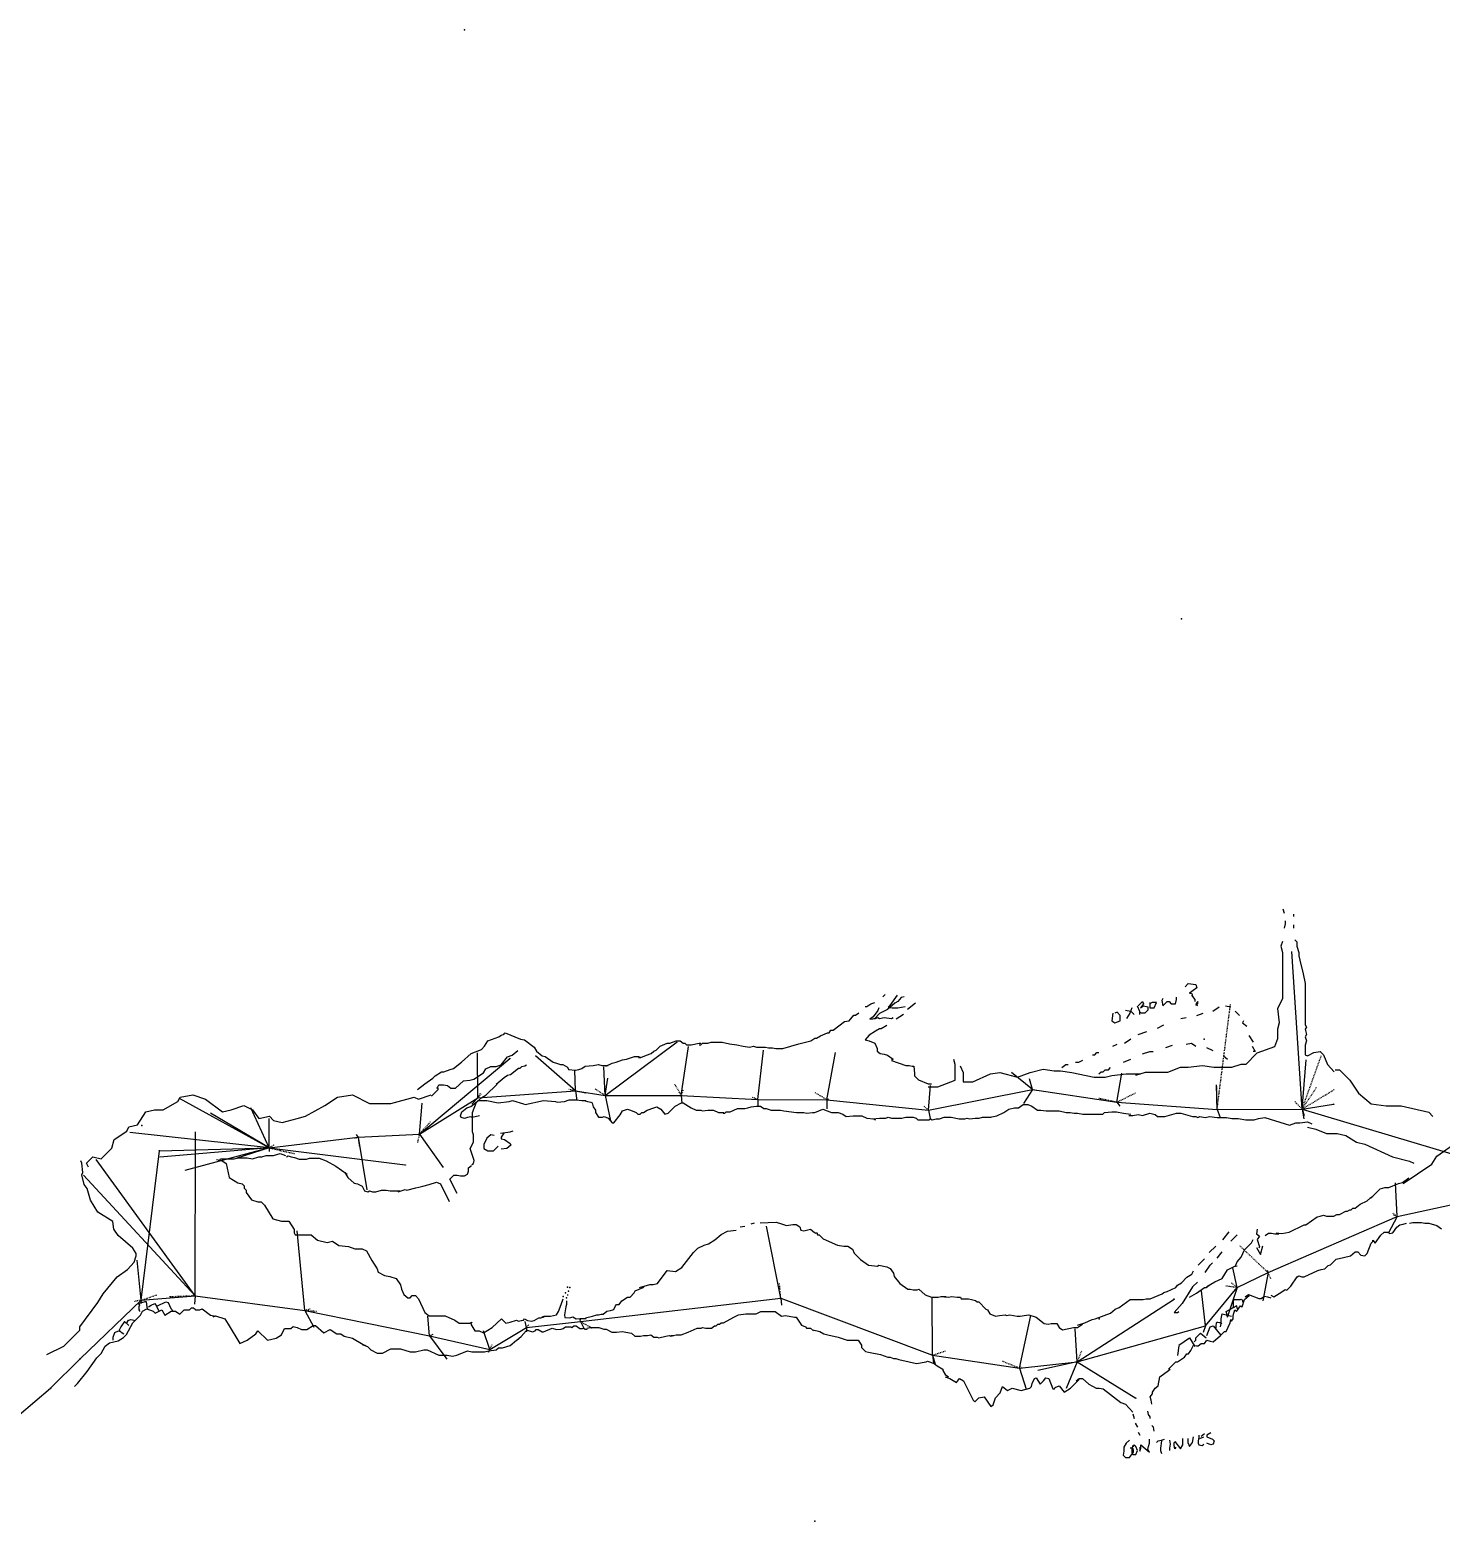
# Model space of a CAD drawing. Header units: millimetres. Extents: x 0 to 2223, y -25 to 663.
# Drawn here: x 747 to 1278, y 102 to 663 of the extents above; entities that cross this region are included whole.
import ezdxf

# ---------------------------------------------------------------- set-up
doc = ezdxf.new("R2010")
doc.units = ezdxf.units.MM
doc.linetypes.add('DASH', pattern=[0.6, 0.3, -0.3])

msp = doc.modelspace()

# ---------------------------------------------------------------- linework, layer by layer
at = {"layer": 'Shots', "color": 1}
for p, q in [((893.886, 247.928), (927.888, 276.288)), ((915.872, 261.484), (952.598, 264.212)), ((952.598, 264.212), (963.726, 262.398)), ((1085.256, 256.878), (1124.374, 264.706)), ((1124.374, 264.706), (1156.076, 259.842)), ((893.886, 247.928), (915.872, 261.484)), ((963.726, 262.398), (992.36, 262.43)), ((992.36, 262.43), (1021.112, 260.944)), ((1021.112, 260.944), (1047.15, 260.806)), ((1047.15, 260.806), (1085.256, 256.878)), ((1156.076, 259.842), (1193.82, 257.132)), ((1225.796, 257.304), (1237.612, 259.128)), ((1193.82, 257.132), (1225.796, 257.304)), ((1225.796, 257.304), (1283.332, 240.086)), ((837.356, 242.71), (870.888, 246.74)), ((870.888, 246.74), (893.886, 247.928)), ((789.274, 185.454), (796.17, 241.632)), ((796.17, 241.632), (837.356, 242.71)), ((837.356, 242.71), (888.56, 236.3)), ((1261.53, 216.916), (1303.892, 226.06)), ((1212.974, 195.842), (1261.53, 216.916)), ((1201.354, 190.198), (1212.974, 195.842)), ((766.314, 163.396), (789.274, 185.454)), ((789.274, 185.454), (809.538, 187.092)), ((809.538, 187.092), (850.874, 181.652)), ((954.41, 177.426), (1029.752, 186.204)), ((1029.752, 186.204), (1086.864, 164.79)), ((1141.23, 162.32), (1177.63, 185.87)), ((1189.418, 175.77), (1201.354, 190.198)), ((850.874, 181.652), (897.64, 172.078)), ((920.33, 166.962), (934.18, 175.18)), ((934.18, 175.18), (954.41, 177.426)), ((1141.23, 162.32), (1189.418, 175.77)), ((897.64, 172.078), (920.33, 166.962)), ((755.22, 152.386), (766.314, 163.396)), ((1086.864, 164.79), (1119.518, 159.904)), ((1119.518, 159.904), (1141.23, 162.32)), ((1141.23, 162.32), (1163.222, 148.652)), ((737.498, 137.302), (755.22, 152.386))]:
    msp.add_line(p, q, dxfattribs=at)
for centre in [(927.888, 276.288), (952.598, 264.212), (1124.374, 264.706), (915.872, 261.484), (963.726, 262.398), (992.36, 262.43), (1021.112, 260.944), (1047.15, 260.806), (1156.076, 259.842), (1237.612, 259.128), (1085.256, 256.878), (1193.82, 257.132), (1225.796, 257.304), (870.888, 246.74), (893.886, 247.928), (796.17, 241.632), (837.356, 242.71), (888.56, 236.3), (1261.53, 216.916), (1212.974, 195.842), (789.274, 185.454), (809.538, 187.092), (1029.752, 186.204), (1177.63, 185.87), (1201.354, 190.198), (850.874, 181.652), (934.18, 175.18), (954.41, 177.426), (1189.418, 175.77), (897.64, 172.078), (766.314, 163.396), (920.33, 166.962), (1086.864, 164.79), (1119.518, 159.904), (1141.23, 162.32), (755.22, 152.386), (1163.222, 148.652)]:
    msp.add_circle(centre, 0.1, dxfattribs=at)
at = {"layer": 'Sketch', "color": 0}
for points in [[(1218.6, 332.51), (1219, 330.91)], [(1219.4, 328.11), (1219.4, 326.91), (1219, 325.31)], [(1222.6, 330.51), (1222.6, 329.71)], [(1222.6, 326.51), (1222.6, 325.31)], [(1218.4, 320.31), (1217.8, 318.51), (1218.4, 316.11), (1218.4, 298.71), (1216.6, 295.11), (1217.2, 289.71), (1216.6, 287.31), (1216.6, 283.71), (1215.4, 280.71), (1208.8, 278.31), (1204.6, 274.11), (1202.8, 274.11), (1199.2, 272.91), (1192.6, 272.91), (1188.4, 273.51), (1183, 272.91), (1180, 272.91), (1175.2, 271.11), (1166.8, 271.11), (1163.2, 269.91)], [(1223, 320.91), (1223.8, 320.11), (1223.8, 318.51), (1224.6, 316.11), (1224.6, 314.91), (1225, 313.31), (1226.2, 308.11), (1227, 304.51), (1227, 288.91), (1227.4, 288.11), (1227, 287.31), (1227.4, 285.31), (1227, 284.51), (1227.4, 282.91), (1227, 281.31), (1227, 277.71), (1227.8, 277.31), (1230.2, 278.51), (1232.6, 278.91), (1233.8, 277.71), (1235.4, 274.11), (1237.8, 271.31)], [(1181.8, 303.31), (1183, 304.51), (1185.8, 304.11), (1186.2, 302.91), (1183.4, 300.91), (1184.2, 300.91), (1184.6, 300.11)], [(1061.5, 295.91), (1062.1, 295.91), (1063.6, 296.81), (1065.1, 297.41)], [(1076.2, 299.51), (1075, 299.21), (1073.8, 297.71), (1072.6, 297.11), (1069.9, 294.71), (1066.9, 293.21), (1065.1, 291.41), (1064.2, 291.11)], [(1068.1, 299.51), (1069, 300.41)], [(1073.5, 300.11), (1070.8, 296.21), (1070.2, 295.61), (1071.7, 295.31), (1073.8, 295.31), (1076.5, 295.91)], [(1080.4, 297.11), (1077.4, 294.71)], [(1164.2, 296.11), (1165.8, 297.71), (1166.2, 296.91), (1165, 295.31), (1166.2, 296.11), (1167.8, 295.71), (1167.8, 294.51), (1166.6, 293.31), (1165.4, 293.31), (1164.6, 293.71)], [(1168.6, 297.31), (1168.6, 295.31), (1170.2, 295.31), (1171, 297.31), (1169.4, 297.31), (1168.6, 296.91)], [(1173.4, 298.91), (1173, 298.11), (1173.4, 296.11), (1175, 297.71), (1175.8, 297.71), (1176.6, 296.91), (1178.2, 296.91), (1178.6, 298.51), (1178.6, 299.31)], [(1184.2, 300.11), (1185.4, 298.51), (1185.4, 297.71)], [(1186.6, 296.11), (1185.8, 296.51), (1186.6, 296.91), (1186.6, 297.71), (1185.8, 296.91)], [(999.1, 281.51), (999.7, 281.51), (1000.3, 282.11), (1002.4, 282.11), (1003.6, 282.41), (1007.8, 282.41), (1010.5, 281.81), (1013.2, 281.51), (1015.6, 280.91), (1018, 280.61), (1019.5, 280.91), (1020.7, 280.61), (1024, 280.61), (1025.2, 280.31), (1026.7, 280.31), (1027.9, 280.01), (1030.6, 280.01), (1036.6, 281.81), (1041.1, 283.01), (1042.6, 283.91), (1043.2, 283.91), (1044.7, 284.81), (1047.4, 286.01), (1048, 286.01), (1048.6, 286.91), (1049.5, 286.91), (1053.7, 290.21), (1055.5, 290.51), (1057.3, 292.61), (1057.9, 292.61), (1059.1, 293.51)], [(1066.6, 295.31), (1066.3, 294.41), (1064.5, 292.01), (1063.3, 291.11), (1065.4, 291.41), (1066.3, 291.71), (1066.9, 291.41), (1068.7, 291.71), (1071.4, 291.41), (1072, 291.71)], [(1075.9, 292.91), (1073.2, 291.11)], [(1154.6, 293.31), (1154.2, 290.51), (1155.4, 289.71), (1157.4, 290.51), (1157.4, 292.51), (1156.2, 293.71), (1155.4, 293.31)], [(1159.4, 294.51), (1161.4, 294.11), (1162.6, 292.91)], [(1161.8, 295.31), (1161, 293.31), (1159.8, 291.31)], [(1163.8, 296.11), (1164.6, 294.11), (1164.6, 292.91)], [(1180.2, 291.31), (1182.2, 291.71)], [(1186.2, 292.51), (1188.6, 293.31)], [(1192.2, 294.11), (1194.6, 295.71)], [(1197, 296.11), (1199, 295.71)], [(1200.6, 294.11), (1202.2, 292.51)], [(925.6, 285.71), (926.2, 286.01), (931.9, 283.61), (933.4, 283.31), (937, 280.61), (937.9, 279.11), (940, 277.31), (941.2, 277.01), (944.2, 274.91), (945.4, 274.61), (946.9, 274.01), (947.8, 274.01), (949.6, 273.11), (949.9, 272.21), (952.6, 271.91), (953.8, 272.21), (955, 272.51), (956.2, 273.41), (959.2, 273.71), (961.3, 274.01), (962.5, 273.71), (964.9, 273.71)], [(1069.6, 288.71), (1067.5, 287.51), (1066.9, 287.51), (1065.4, 286.61), (1063, 285.11), (1061.5, 283.31), (1063, 283.01), (1065.1, 282.11), (1066, 280.01), (1066, 279.11), (1067.2, 278.21), (1068.7, 277.91), (1069.9, 277.61), (1072, 276.11), (1071.4, 275.51), (1076.8, 273.71), (1078, 273.71), (1079.2, 273.41), (1079.8, 273.41), (1080.1, 270.71), (1080.1, 269.81), (1081.6, 268.31), (1085.2, 266.81), (1086.4, 266.81)], [(1164.2, 285.31), (1167.4, 286.51)], [(1171.4, 287.71), (1173.8, 288.91)], [(1203.8, 290.51), (1203.4, 289.71), (1205, 288.51)], [(893.2, 264.71), (895.9, 266.81), (898.9, 268.91), (899.8, 269.81), (902.2, 271.31), (903.1, 271.31), (905.5, 272.21), (906.7, 272.51), (909.7, 274.91), (913.3, 278.21), (917.2, 279.71), (918.4, 280.91), (919.6, 283.01), (923.8, 284.51), (924.7, 285.11), (925.9, 285.41)], [(976.3, 276.71), (977.2, 276.71), (979.3, 277.61), (981.1, 278.21), (982, 279.11), (982.9, 279.41), (984.4, 280.91), (987.1, 282.11), (988, 282.11), (990.4, 283.01), (991.9, 283.01), (993.1, 282.11), (993.7, 282.11), (994.3, 281.51), (996.1, 281.51), (999.1, 282.11), (999.7, 282.11)], [(1154.6, 280.91), (1156.2, 281.71)], [(1159, 282.11), (1161.4, 283.71)], [(1174.6, 280.51), (1177, 281.31)], [(1182.2, 281.71), (1184.2, 282.11), (1185.8, 280.91)], [(1189.8, 280.51), (1192.2, 279.31)], [(1205.8, 284.91), (1207.4, 282.51)], [(1207, 280.91), (1208.2, 278.91), (1207.4, 278.91)], [(900.6, 265.21), (901.2, 266.41), (903, 266.41), (904.5, 266.11), (905.7, 265.21), (907.5, 265.21), (910.5, 267.91), (912.9, 268.21), (914.4, 268.51), (918, 270.91), (918.9, 272.41), (920.7, 273.31), (922.8, 273.31), (924.6, 273.91), (927, 276.91), (928.8, 277.51), (930.9, 279.31)], [(964, 273.41), (966.4, 274.61), (967.9, 274.91), (970.3, 275.81), (971.8, 276.11), (974.8, 277.01), (976.3, 277.01), (977.2, 276.71)], [(1085.2, 265.71), (1088.8, 265.71), (1095.4, 268.11), (1095.4, 274.11), (1094.8, 275.91)], [(1140.6, 274.91), (1141.8, 274.91), (1143.4, 275.71)], [(1147, 277.71), (1147.8, 277.71), (1148.6, 278.51), (1149.4, 278.51)], [(1158.6, 274.91), (1161.4, 276.11)], [(1165.8, 278.11), (1168.6, 278.91), (1169.8, 278.91)], [(1196.2, 277.31), (1197.8, 276.11)], [(922.8, 266.71), (925.8, 269.11), (927, 270.01), (928.2, 270.31), (931.2, 272.71), (931.8, 272.71), (932.4, 273.31), (933.6, 273.61), (934.2, 273.91)], [(1097.2, 273.51), (1098.4, 271.11), (1098.4, 267.51), (1102, 267.51), (1108.6, 270.51), (1112.2, 271.11), (1118.8, 269.31), (1123.6, 271.11), (1128.4, 272.31), (1132.6, 271.71), (1135, 271.71), (1139.2, 271.11), (1144.6, 269.91), (1147.6, 269.31), (1151.8, 269.31), (1154.2, 269.91), (1159.6, 270.51), (1165, 270.51)], [(1135.4, 272.91), (1137, 274.11), (1137.8, 274.11)], [(1149.4, 270.51), (1150.2, 271.31), (1151, 271.31), (1151.8, 272.11), (1153, 272.11), (1153.8, 272.91)], [(1238.2, 272.11), (1239.8, 272.11), (1243.8, 268.11), (1247, 263.31), (1251.8, 259.31), (1257.4, 258.51), (1263, 258.51), (1273.4, 256.11), (1275, 254.51)], [(898.5, 262.21), (899.4, 263.11), (900.9, 264.61), (900.9, 265.21), (900.3, 265.21)], [(916.5, 254.71), (913.8, 254.11), (913.2, 254.41), (912, 254.11), (910.8, 253.81), (909.6, 254.11), (909.3, 254.71), (909.9, 256.21), (911.7, 257.71), (913.2, 258.31), (916.2, 260.71), (917.4, 261.61), (918.9, 262.51), (923.1, 266.71)], [(769.5, 235.41), (768.7, 237.01), (771.1, 239.41), (774.3, 238.61), (778.3, 242.61), (779.1, 245.81), (783.9, 249.01), (784.7, 250.61), (787.9, 251.41), (791.1, 256.21), (794.3, 257.01), (797.5, 257.01), (803.1, 260.21), (803.9, 261.81), (808.7, 262.61), (813.5, 261.01), (819.9, 256.21), (823.1, 257.01), (827.9, 258.61), (831.1, 257.01), (833.5, 253.81), (837.5, 254.61), (839.1, 253.01), (842.3, 252.21), (847.9, 253.81), (851.1, 254.61), (858.3, 258.61), (863.1, 261.81), (868.7, 262.61), (875.1, 259.41), (883.1, 259.41), (891.9, 261.81), (893.5, 261.01), (898.3, 262.61)], [(913.6, 236.51), (914.2, 236.81), (914.5, 238.01), (913, 242.51), (914.2, 244.91), (914.2, 247.61), (913.9, 248.81), (913.9, 256.01), (915.4, 259.91), (916, 260.51), (919.3, 260.51), (923.5, 259.61), (927.7, 260.21), (928.9, 260.51), (933.1, 259.31), (933.7, 259.01), (940.6, 260.51), (945.1, 260.21), (945.7, 259.91), (948.4, 260.21), (950.2, 260.81), (952.9, 260.81), (955, 260.51), (956.5, 260.51)], [(955.9, 260.51), (957.1, 260.21), (958.3, 259.91), (958.9, 259.61), (959.2, 258.11), (960.1, 256.91), (960.1, 256.01), (961.3, 254.21), (962.8, 254.21), (963.4, 254.51), (964.9, 253.91), (966.4, 252.11), (967, 252.11), (969.4, 255.11), (970.3, 256.61), (972.1, 257.21), (973.3, 256.91), (975.4, 256.01), (976, 255.41), (976.9, 255.41), (977.5, 256.01), (978.1, 256.01), (979.6, 256.91), (982, 257.81), (983.2, 258.11), (984.7, 257.21), (986.2, 255.41), (987.4, 255.71), (990.1, 258.41), (992.5, 259.61), (993.1, 259.61), (996.1, 257.81), (997.9, 256.91), (999.7, 256.91), (1000.3, 256.61), (1002.4, 256.91), (1004.5, 256.91), (1006.3, 256.01), (1008.4, 256.01)], [(1008.1, 255.71), (1008.7, 255.71), (1009.3, 256.31), (1010.8, 256.31), (1013.5, 257.51), (1016.2, 257.51), (1017.4, 257.81), (1018.6, 258.11), (1020.7, 258.41), (1022.2, 258.41), (1023.4, 257.51), (1024.3, 257.51), (1026.1, 256.91), (1029.7, 256.91), (1030.9, 256.61), (1035.7, 256.01), (1038.4, 256.01), (1039.6, 255.71), (1041.7, 256.01), (1042.6, 256.01), (1045.6, 257.21), (1048.9, 256.01), (1051.3, 256.01), (1053.1, 255.41), (1054.3, 254.51), (1057, 254.81), (1060.3, 254.81), (1062.1, 253.91), (1064.8, 253.61), (1065.4, 253.31)], [(1108.3, 254.21), (1109.8, 254.51), (1111, 254.81), (1113.7, 256.01), (1115.5, 257.21), (1117.6, 257.81), (1119.1, 257.81), (1120.9, 259.01), (1122.7, 259.01), (1124.2, 258.41), (1126.3, 256.91), (1127.5, 256.91), (1129.6, 256.61), (1134.4, 256.61), (1137.1, 256.01), (1138.6, 256.01), (1140.1, 255.71), (1141.3, 255.71), (1143.4, 255.41), (1150.9, 255.41), (1151.5, 256.01), (1154.2, 256.31), (1156, 256.31), (1158.7, 255.71), (1161.4, 255.41)], [(1064.2, 253.61), (1066.9, 253.91), (1069.3, 253.91), (1070.2, 254.21), (1071.4, 253.91), (1075.3, 253.91), (1076.8, 254.21), (1079.5, 254.21), (1080.7, 253.91), (1081.3, 253.31), (1085.5, 253.31), (1086.1, 253.61), (1086.7, 253.31), (1088.2, 253.61), (1089.4, 253.61), (1091.2, 254.21), (1093.9, 254.21), (1096.9, 253.61), (1099, 253.61), (1099.9, 253.91), (1100.8, 253.61), (1102.9, 253.91), (1104.4, 253.91), (1105.6, 254.21), (1108.9, 254.21)], [(1160.6, 254.91), (1162.2, 254.91), (1164.2, 255.31), (1165.8, 254.91), (1168.6, 255.71), (1170.6, 255.31), (1171.4, 254.51), (1174.2, 254.51), (1178.6, 255.71), (1180.2, 255.71), (1184.6, 254.51), (1185.8, 254.51), (1186.6, 254.11), (1187.4, 254.51), (1189.4, 254.11), (1191, 254.51), (1193.8, 254.11), (1197.4, 254.11), (1199.4, 253.71), (1201.8, 253.71), (1204.6, 253.31), (1207.8, 253.31), (1209.4, 253.71), (1211.8, 254.11), (1219.4, 251.71), (1221, 251.31), (1223.4, 252.11), (1225, 252.11), (1227.8, 252.51), (1229.4, 251.71)], [(1263.8, 229.38), (1274.6, 236.58), (1276.4, 239.58), (1282.4, 243.78), (1283.6, 247.38), (1284.8, 248.58), (1286, 248.58), (1286.6, 250.98), (1285.4, 253.98)], [(922, 247.31), (920.8, 247.61), (919.3, 246.41), (918.1, 244.01), (918.1, 242.51), (919.6, 241.61), (921.7, 241.61), (923.5, 243.41)], [(924.4, 248.21), (928, 248.81), (929.2, 249.11)], [(925.6, 248.21), (924.7, 246.71), (924.7, 246.11), (925.9, 245.81), (928, 244.31), (928.3, 243.71), (926.8, 242.51), (924.7, 242.21)], [(1227.8, 250.51), (1231, 249.71), (1235, 248.11), (1239, 248.11), (1242.2, 247.31), (1246.2, 244.91), (1249.4, 244.11), (1259.8, 239.31), (1266.2, 237.71), (1267.8, 236.91)], [(753.8, 165), (760.2, 168.2), (766.2, 174.2), (766.2, 175.4), (773, 184.6), (775, 187.8), (780.2, 194.2), (784.2, 197), (786.6, 199.8), (787.4, 202.2), (787.4, 203), (786.2, 205), (780.6, 209.8), (779, 212.2), (778.6, 215), (773, 218.6), (770.2, 223), (769, 227.4), (767.8, 229), (767, 232.6), (767.4, 233.4), (767, 237), (766.6, 237.8)], [(817.6, 238.4), (819.6, 238), (821.2, 236.8), (822.4, 231.6), (825.6, 229.6), (827.2, 229.2), (828, 228.4), (828, 227.6), (828.8, 226.8), (828.8, 226), (830.8, 223.2), (833.2, 222.4), (834.4, 222.4), (835.6, 221.2), (838.8, 216), (842, 215.2), (844.8, 215.2), (846.8, 212), (846.8, 210.8), (847.2, 210), (853.2, 210), (855.6, 208), (859.2, 207.2), (861.2, 207.6), (863.6, 206), (867.2, 205.6), (869.6, 204.8), (872.4, 204.8)], [(818.7, 237.81), (819.1, 238.61), (824.3, 238.61), (825.9, 239.01), (829.1, 239.01), (831.1, 238.61), (833.5, 239.41), (834.7, 239.41), (836.3, 239.81), (839.1, 239.81), (841.5, 240.61), (843.5, 239.81)], [(843.9, 239.41), (844.5, 239.71), (845.7, 239.41), (846.9, 239.11), (848.7, 238.51), (851.4, 238.51), (852.6, 238.81), (856.2, 238.81), (858.9, 237.91), (862.5, 235.81), (866.7, 232.81)], [(908.1, 225.61), (905.4, 231.01), (906.9, 232.51), (908.1, 232.51), (909.3, 232.21), (910.8, 232.21), (912, 232.81), (912.3, 234.01), (912.3, 235.21), (913.5, 236.11)], [(865.8, 233.41), (867, 231.61), (869.4, 229.51), (870.6, 229.21), (872.4, 228.31), (873.3, 226.51), (874.5, 226.21), (875.1, 226.51), (876.3, 226.21), (877.5, 226.21), (879.6, 226.81), (881.4, 226.81), (882.9, 226.51), (886.5, 226.51)], [(1251.2, 223.98), (1251.8, 223.98), (1255.1, 227.28), (1256.9, 227.88), (1258.4, 227.88), (1262, 229.38), (1263.5, 229.68), (1265.9, 231.48)], [(885.9, 226.21), (888.6, 227.11), (889.2, 226.81), (892.5, 227.71), (893.7, 228.01), (895.2, 228.31), (897.6, 228.91), (900.3, 229.81), (901.8, 229.21), (905.1, 222.61)], [(1216.1, 210.78), (1218.2, 210.48), (1220.9, 211.08), (1226.6, 213.78), (1227.2, 213.78), (1231.4, 216.78), (1232.6, 217.08), (1233.8, 217.38), (1235, 217.08), (1237.7, 217.08), (1238.9, 217.68), (1239.8, 217.68), (1242.2, 218.88), (1242.8, 218.88), (1243.7, 219.48), (1244.3, 219.48), (1244.9, 220.08), (1245.8, 220.08), (1247.6, 221.58), (1250.3, 222.78), (1251.5, 223.98), (1252.4, 224.58)], [(1014.5, 213), (1016.3, 213.3)], [(1018.7, 214.2), (1019.9, 214.5)], [(1022, 214.5), (1028, 214.8), (1030.1, 214.2), (1031.9, 213.6), (1034.3, 213.9), (1035.5, 213.9), (1037, 213), (1037.3, 211.8), (1038.5, 211.5), (1040.9, 212.1), (1042.4, 210.9), (1043.3, 210.6)], [(1214, 187.38), (1215.2, 186.78), (1218.2, 188.58), (1219.4, 189.48), (1220, 189.18), (1221.5, 190.68), (1223.9, 194.28), (1224.5, 194.58), (1225.7, 194.28), (1226.6, 194.28), (1231.7, 196.68), (1232.9, 196.98), (1234.4, 197.28), (1235.6, 198.48), (1236.5, 198.78), (1238.6, 200.88), (1241.3, 201.48), (1244, 202.08), (1245.8, 203.58), (1246.7, 203.58), (1247.9, 202.38), (1249.4, 202.08), (1250.3, 202.98), (1251.8, 206.88), (1252.4, 207.48), (1252.4, 208.08), (1253.3, 206.88), (1255.4, 209.88), (1256.6, 211.08), (1258.1, 211.08), (1258.7, 210.48), (1259.9, 210.78), (1261.4, 212.88), (1262.6, 213.78), (1263.8, 214.08), (1265, 214.38)], [(1266.2, 214.38), (1267.4, 214.68), (1270.7, 214.68), (1271.9, 214.38), (1273.4, 214.38), (1276.4, 213.48), (1278.2, 212.28)], [(976.6, 190.2), (980.6, 191.4), (981.8, 191.4), (983.4, 191.8), (987, 196.6), (990.2, 196.2), (992.6, 197.8), (997, 203.4), (998.6, 205), (1001, 206.2), (1002.6, 206.6), (1005, 208.2), (1007.4, 210.2), (1009.8, 211.4), (1013, 211.8)], [(1042.7, 210.6), (1043.3, 210.9), (1043.6, 210), (1044.2, 210), (1045.7, 208.5), (1051.1, 206.1), (1053.5, 205.8), (1055, 205.8), (1056.8, 204.6), (1057.4, 203.1), (1059.8, 200.7), (1062.8, 198.6), (1066.1, 198.3), (1066.7, 198.6), (1069.7, 198), (1070.9, 197.4), (1072.1, 195.6), (1072.4, 194.4), (1074.5, 191.7), (1077.5, 189.6), (1078.4, 189.6), (1079.6, 189.3), (1081.1, 189.3), (1081.7, 189.6), (1084.1, 187.5), (1086.5, 186.6), (1088.9, 186.6), (1090.1, 186.9), (1091.9, 186.9)], [(1196, 208.2), (1198.4, 211.2)], [(1199, 207.6), (1201.4, 210)], [(1200.8, 198.38), (1201.4, 199.88), (1202.9, 201.68), (1204.1, 204.38), (1206.8, 207.08), (1207.4, 208.28)], [(1208.9, 212.18), (1208.6, 210.38), (1209.8, 209.48), (1208.9, 208.28), (1209.8, 205.58), (1209.5, 204.98)], [(1211.9, 209.78), (1213.1, 210.68), (1214.3, 210.68), (1215.5, 210.38), (1217, 210.38)], [(872.4, 204.8), (874, 204), (876, 200.4), (878, 197.2), (878.4, 196), (880.8, 194.8), (882.8, 194.4), (885.2, 193.6), (886.8, 191.2), (887.2, 189.6), (888, 187.6), (889.6, 186.4), (890.4, 186.4), (891.2, 187.2), (892.4, 187.2), (893.6, 186), (896, 180.8), (897.6, 179.6), (903.6, 179.6), (907.2, 178), (908.8, 176.8), (912.8, 176.8), (913.6, 177.2), (913.2, 176.4), (914.8, 174), (916.4, 174), (918, 173.2), (921.2, 175.2), (924.8, 178.4), (926.4, 176.8), (928, 177.2), (930.4, 178), (931.2, 177.6), (932.8, 178)], [(1190.9, 203.4), (1193.3, 205.8)], [(1193.9, 201.3), (1195.7, 203.7)], [(1208.6, 205.28), (1210.1, 202.58), (1211, 205.88)], [(1141.4, 176.1), (1144.1, 177), (1146.8, 178.2), (1148, 178.5), (1153.7, 180.6), (1155.5, 182.1), (1157, 182.7), (1161.2, 185.7), (1166, 185.7), (1167.2, 186), (1168.7, 186), (1173.2, 187.8), (1173.8, 188.4), (1175, 188.7), (1178.3, 190.2), (1178.9, 191.1), (1180.4, 192), (1182.5, 194.1), (1184.3, 195.3), (1184.9, 196.5)], [(1186.7, 198.6), (1189.1, 201)], [(1189.4, 195.9), (1191.2, 198.6), (1192.1, 199.5)], [(1190, 190.58), (1193, 192.38), (1195.7, 193.58), (1197.8, 196.88), (1200.2, 198.08), (1201.4, 198.38)], [(956.4, 178.8), (959, 179.4), (960.6, 180), (961.2, 180), (962.2, 180.2), (963, 180.2), (964.4, 181.4), (965.8, 181.6), (966.6, 181.8), (967, 182), (967.6, 183.4), (968, 183.8), (969, 183.8), (970, 185.2), (972.2, 186.6), (973.2, 186.6), (974.6, 188.2), (975, 189), (978, 190.2), (978.4, 190.6)], [(1186.4, 192.3), (1184.6, 190.5), (1180.7, 184.2), (1177.7, 180.9), (1178.9, 180.9), (1179.5, 181.2)], [(1183.4, 186.6), (1186.1, 188.1), (1189.1, 190.2), (1189.7, 190.2), (1190.9, 191.1)], [(788.6, 184.4), (790.8, 185), (791.2, 185), (791.4, 182.8), (791.8, 182)], [(940, 179.2), (940.8, 179.4), (943.2, 179.4), (945.4, 180), (946.2, 181.2), (947.2, 183.8), (948, 186)], [(949.2, 185.2), (949.2, 183.8), (949, 183), (948.8, 182.2), (948.4, 180), (948.6, 179), (950.4, 178.8), (951.6, 179.2), (952.8, 178.4), (954.4, 178.6), (956.6, 178.6)], [(949.6, 187.6), (949.6, 187.2)], [(1089.8, 186.9), (1092.8, 186.6), (1094, 186.9), (1096.1, 186.6), (1097.3, 186.6), (1097.6, 186), (1100.3, 186), (1101.5, 185.7), (1103, 185.4), (1103.6, 184.8), (1104.2, 184.8), (1106.9, 182.1), (1107.5, 181.8), (1108.4, 180.3), (1110.5, 179.4), (1112, 179.7), (1114.1, 180), (1114.7, 179.7), (1115.9, 180), (1118.6, 179.4), (1119.8, 179.4), (1121.3, 179.7), (1123.1, 180), (1125.8, 179.1), (1128.8, 176.7), (1130.3, 176.4), (1131.5, 176.7), (1133.6, 176.7), (1134.5, 175.2), (1135.7, 174.3), (1139.9, 175.2), (1141.4, 175.2), (1143.2, 176.4)], [(1175.6, 159.6), (1178.3, 162.3), (1178.9, 162.3), (1181.6, 164.1), (1182.5, 165.3), (1183.1, 165.3), (1184, 166.5), (1184.9, 168.6), (1186.1, 168.3), (1186.7, 168.3), (1187.9, 169.2), (1189.1, 169.2), (1190, 170.4), (1191.2, 170.1), (1192.4, 169.8), (1195.1, 172.2), (1196.6, 173.7), (1197.2, 173.7), (1198.7, 177), (1199, 178.2), (1199.3, 177.6), (1199.9, 178.5), (1199.9, 179.7), (1200.5, 181.8), (1201.1, 181.2), (1202.6, 183.3), (1203.2, 183), (1204.1, 185.7), (1205.9, 187.2)], [(1199.78, 182.58), (1199.94, 183.06), (1200.02, 184.66), (1200.18, 185.7), (1202.58, 185.7), (1202.82, 185.86), (1203.14, 185.78), (1203.3, 185.62), (1203.54, 184.74), (1203.7, 184.42)], [(1204.4, 186.68), (1205.6, 187.58), (1209.5, 186.08), (1210.4, 186.08), (1211.6, 186.98), (1212.8, 186.68), (1214, 186.38)], [(764.2, 153), (765.4, 154.2), (769, 158.6), (772.6, 163.8), (774.2, 165.4), (775.8, 168.2), (777.4, 169.4), (779, 169.8), (780.6, 170.2), (782.6, 171.4), (783.8, 172.6), (786.2, 177), (789, 179.8), (789.8, 181.4), (791.4, 182.2), (793.8, 181.4), (794.6, 180.6), (797, 181.8), (798.2, 179.8), (800.6, 181.4), (802.2, 181.4), (803.8, 180.2), (805.4, 181.8), (807.4, 181.8), (808.2, 182.6), (809, 182.6), (809.8, 181.8), (811.4, 181.8), (812.2, 182.2), (815.4, 179.8), (817.4, 179.4)], [(788.2, 184.4), (788.6, 183.6), (788.4, 183), (788.4, 181.6)], [(788.4, 182.4), (788.6, 181.2)], [(792, 183), (793, 183.6), (794.4, 184.2), (795, 183.2), (795.8, 181.6)], [(795.4, 183.4), (798.6, 184.8), (799.4, 184.6), (800.4, 182.4), (801.4, 181.2)], [(816.4, 179.2), (817.2, 179.6), (820.8, 178.4), (822, 176.4), (826.4, 169.2), (829.2, 170.4), (832.4, 172.8), (833.2, 174), (836.8, 170.4), (838.4, 170.8), (840, 171.2), (842, 172.4), (843.2, 174.8), (845.6, 174.8), (846.4, 175.6), (848, 175.2), (849.6, 174.4), (851.6, 174.4), (854, 176), (854.8, 176), (858, 173.2), (860.4, 174.4), (862.8, 172.8), (864.4, 172.8), (865.6, 172), (868.8, 171.2), (872.8, 168.8), (873.6, 168.4)], [(988.4, 172.2), (989.3, 172.2), (990.5, 172.5), (992.3, 172.5), (995, 173.4), (998.3, 174.9), (999.8, 174.9), (1000.4, 175.2), (1001.6, 174.9), (1003.7, 174.9), (1004.9, 175.8), (1005.5, 175.8), (1006.1, 176.4), (1006.7, 176.4), (1007.3, 177), (1008.2, 177), (1012.1, 179.1), (1013.9, 180), (1016.6, 180.3), (1020.5, 180.3), (1022.3, 181.2), (1027.7, 181.2), (1030.1, 179.4), (1031.6, 179.7), (1034.9, 179.1), (1035.5, 179.1), (1037.6, 176.1), (1039.1, 175.5), (1039.4, 174.9), (1040.9, 174.9), (1042.1, 174)], [(1195.1, 175.5), (1195.4, 176.7), (1195.4, 178.5), (1195.7, 180.3), (1199.3, 179.4)], [(1197.14, 181.38), (1197.62, 179.46)], [(1197.2, 181.2), (1201.1, 183.3)], [(1201.06, 183.62), (1201.38, 182.34), (1201.7, 181.94)], [(781.6, 173.6), (780.6, 173.8), (779.2, 173.2), (778.6, 171.4), (778.6, 170.4)], [(784.6, 176), (783, 177.4), (781.6, 175.4), (781, 174.2), (781.8, 173.4), (782.8, 172.8)], [(784.4, 178), (783.8, 177)], [(784.6, 178), (785.4, 178.2), (786.6, 178), (786.6, 177.6)], [(930.6, 170.6), (932.2, 171.8), (934, 174), (934.4, 174.2), (936.4, 173.6), (937.4, 174), (937.8, 174.4), (938.6, 174.4), (940, 173.6), (940.6, 173.6), (943.8, 175), (945.4, 174.4), (947.2, 174.6), (948, 174.8), (948.8, 175.4), (950.8, 175.4), (951.2, 175.2), (952, 175.8), (952.8, 175.8), (954.2, 174.8), (955.2, 174.8), (955.6, 175), (956.4, 174.6), (957, 174.6)], [(932.2, 177.8), (933, 178), (933.4, 178.4), (934.6, 177.8), (936.2, 177.6), (937, 177.8), (938.8, 178.8), (939.6, 178.8), (940.8, 179.2)], [(956.9, 174.9), (958.1, 175.2), (961.4, 175.2), (963.2, 174.6), (964.1, 174.6), (966.2, 173.4), (968, 173.4), (970.1, 173.7), (973.7, 173.1), (974.9, 171.9), (977, 171.9), (978.2, 172.2), (979.7, 172.2), (980.9, 172.5), (982.1, 171.6), (983.3, 171.6), (983.9, 171.3), (986.6, 171.9), (987.8, 172.2), (988.4, 171.9), (989.6, 172.2)], [(1041.8, 174.3), (1044.5, 173.7), (1046, 172.8), (1047.5, 172.5), (1051.4, 171.6), (1054.7, 170.4), (1058.9, 170.4), (1060.1, 168.6), (1060.1, 167.7), (1061.6, 166.2), (1062.8, 165.9), (1067.3, 165), (1070, 164.1), (1070.9, 164.1), (1072.1, 163.5), (1073, 163.5), (1074.2, 163.2), (1078.1, 162.3), (1080.8, 161.7), (1084.4, 162.3), (1085, 162.6), (1087.4, 161.7), (1088.6, 160.8), (1090.7, 159.6), (1090.7, 159), (1091.6, 157.5), (1092.8, 156.6)], [(1190, 172.2), (1191.2, 175.5), (1192.4, 175.8), (1195.1, 172.5)], [(1193.46, 174.98), (1193.46, 175.7), (1193.62, 176.9), (1193.86, 177.22), (1194.1, 177.22), (1194.74, 177.06), (1194.98, 177.06), (1195.62, 176.66)], [(872.4, 168.8), (874.4, 168), (875.6, 166.8), (878, 165.6), (880, 165.6), (883.2, 167.2), (886.8, 167.2), (890.4, 166), (892.4, 166), (895.6, 166.8), (896.8, 166.8), (901.2, 164.8), (904.4, 164.8), (906.4, 164.4), (908, 164.8), (912, 166.4), (913.6, 166), (918.4, 166), (920, 166.4), (922.8, 166.8), (923.6, 167.6), (925.2, 167.6), (928, 168.4), (930.4, 170.4), (931.2, 170.8)], [(1179.5, 168.3), (1178.9, 164.7)], [(1179.5, 168.6), (1183.4, 171.3), (1185.5, 168)], [(1185.2, 169.8), (1185.8, 170.4), (1185.8, 171.3), (1187.6, 173.1), (1189.7, 171.3)], [(1169.3, 146.4), (1169, 147.9), (1168.7, 149.1), (1169.6, 150.3), (1169.6, 150.9), (1170.5, 152.4), (1171.7, 153.3), (1172.3, 156.6), (1175.6, 159), (1176.2, 159.6)], [(1091.6, 156.6), (1093.4, 156), (1095.8, 154.5), (1097, 156), (1098.5, 155.1), (1102.1, 147.9), (1102.7, 147.3), (1104.2, 148.8), (1106.3, 149.1), (1108.7, 145.5), (1109.6, 146.1), (1110.5, 148.8), (1112.3, 150.6), (1113.2, 153), (1115, 151.5), (1116.8, 152.4), (1120.1, 151.5), (1123.4, 152.4), (1124, 153), (1124.3, 154.2), (1125.2, 156), (1125.8, 156.3), (1127.3, 153.9), (1128.5, 155.1), (1129.4, 156.3), (1130.6, 156), (1132.1, 152.1), (1132.7, 152.1), (1133, 152.7), (1134.5, 153.3), (1136.3, 150.9), (1138.7, 152.4), (1140.2, 153.9), (1142, 155.7)], [(1140.8, 155.1), (1142, 156), (1143.2, 156), (1145.6, 153.9), (1148.3, 152.4), (1149.5, 152.4), (1151, 152.1), (1157.6, 147), (1159.4, 146.4), (1162.1, 143.4)], [(1162.1, 142.8), (1162.7, 141)], [(1168.7, 141), (1168.7, 141.6), (1168.1, 142.5), (1167.8, 143.7)], [(1163, 139.2), (1163.9, 137.7)], [(1164.2, 135.9), (1164.8, 134.7)], [(1170.2, 136.2), (1169.9, 137.7), (1169.3, 138.3)], [(1187, 134.7), (1187, 133.8), (1186.7, 132.6), (1186.7, 131.7), (1187, 131.1), (1188.2, 130.8), (1188.8, 131.4)], [(1187.9, 134.4), (1189.1, 135.3)], [(1191.5, 135.6), (1190, 134.7), (1190, 134.1), (1192.1, 133.2), (1192.7, 132.6), (1192.4, 131.4), (1191.5, 131.1), (1190, 131.7)], [(1160.9, 132.9), (1159.7, 131.7), (1158.8, 130.2), (1158.8, 128.7), (1158.5, 127.2), (1159.4, 126.3), (1160.9, 126.3), (1162.4, 128.4), (1162.4, 129.3), (1161.8, 129.9), (1161.2, 129.9)], [(1162.1, 130.8), (1161.8, 129.6), (1161.8, 128.4), (1162.1, 127.5), (1163.3, 127.5), (1163.9, 129), (1163.3, 130.5), (1162.7, 131.1), (1162.1, 130.2)], [(1164.8, 130.2), (1164.8, 128.7), (1165.1, 129.9), (1165.1, 131.1), (1168.4, 128.4), (1167.8, 129.3), (1168.1, 130.5), (1168.4, 131.7), (1168.4, 133.2)], [(1171.1, 132), (1171.7, 132.6), (1172.9, 132.9), (1174.1, 133.2)], [(1172.9, 132.6), (1172.6, 129.9), (1172.6, 129), (1172.9, 127.8)], [(1175.9, 132.9), (1176.2, 131.4), (1175.9, 129.9), (1175.9, 129)], [(1178.3, 130.2), (1178, 129.6), (1177.7, 130.8), (1177.7, 131.7), (1178, 132.3), (1180.1, 129.6), (1181, 131.1), (1181, 133.5)], [(1182.8, 133.5), (1182.8, 132), (1183.4, 130.5), (1184.6, 132), (1184.9, 134.1)], [(1187.3, 133.5), (1188.8, 134.1)]]:
    msp.add_lwpolyline(points, dxfattribs=at)
for p in [(910.9, 662.98), (1180.4, 441.58), (1189, 283.61), (789.5, 251.12), (948, 186.8), (948.8, 188.2), (949.2, 186.4), (949.6, 190.4), (950, 188.8), (950.4, 190.2), (1149.5, 178.5), (1042.6, 102.4)]:
    msp.add_point(p, dxfattribs=at)
at = {"layer": 'XSect', "color": 1}
for p, q in [((1225.796, 257.304), (1221.972, 316.59)), ((963.726, 262.398), (990.872, 282.562)), ((992.36, 262.43), (995.072, 280.866)), ((915.872, 261.484), (915.732, 278.492)), ((952.598, 264.212), (937.546, 277.306)), ((1021.112, 260.944), (1023.228, 279.434)), ((1047.15, 260.806), (1050.41, 278.602)), ((1225.796, 257.304), (1227.29, 275.864)), ((952.598, 264.212), (952.284, 271.91)), ((963.726, 262.398), (963.214, 273.174)), ((1124.374, 264.706), (1116.542, 271.012)), ((1156.076, 259.842), (1157.95, 270.75)), ((952.598, 264.212), (953.03, 260.53)), ((952.598, 264.212), (956.428, 263.392)), ((963.726, 262.398), (964.756, 268.892)), ((1085.256, 256.878), (1086.11, 266.132)), ((1124.374, 264.706), (1121.054, 259.394)), ((1124.374, 264.706), (1123.306, 268.644)), ((1124.374, 264.706), (1125.886, 264.374)), ((1193.82, 257.132), (1193.618, 266.47)), ((837.356, 242.71), (803.696, 261.324)), ((893.886, 247.928), (895, 259.49)), ((915.872, 261.484), (913.668, 259.138)), ((963.726, 262.398), (965.736, 252.83)), ((992.36, 262.43), (992.602, 259.534)), ((1021.112, 260.944), (1021.16, 258.098)), ((1047.15, 260.806), (1047.038, 257.45)), ((1047.15, 260.806), (1047.674, 261.11)), ((1156.076, 259.842), (1157.276, 258.338)), ((837.356, 242.71), (815.398, 255.716)), ((837.356, 242.71), (830.508, 257.762)), ((837.356, 242.71), (837.466, 253.782)), ((1085.256, 256.878), (1085.952, 253.698)), ((1193.82, 257.132), (1195.004, 254.168)), ((1225.796, 257.304), (1226.578, 254.916)), ((1225.796, 257.304), (1226.414, 253.588)), ((837.356, 242.71), (784.962, 248.544)), ((809.538, 187.092), (809.718, 248.768)), ((870.888, 246.74), (870.292, 247.748)), ((870.888, 246.74), (874.152, 226.958)), ((893.886, 247.928), (902.82, 235.31)), ((837.356, 242.71), (796.256, 239.174)), ((837.356, 242.71), (805.738, 234.276)), ((837.356, 242.71), (825.312, 238.878)), ((837.356, 242.71), (834.702, 241.882)), ((837.356, 242.71), (837.386, 241.31)), ((809.538, 187.092), (772.34, 238.326)), ((809.538, 187.092), (767.558, 232.458)), ((1261.53, 216.916), (1260.924, 229.602)), ((1029.752, 186.204), (1024.418, 213.334)), ((1261.53, 216.916), (1258.152, 210.496)), ((850.874, 181.652), (847.904, 211.482)), ((789.274, 185.454), (787.724, 200.456)), ((1201.354, 190.198), (1199.696, 197.574)), ((1212.974, 195.842), (1212.776, 196.628)), ((1212.974, 195.842), (1211.008, 185.268)), ((789.274, 185.454), (789.096, 184.184)), ((809.538, 187.092), (809.276, 184.032)), ((1029.752, 186.204), (1030.04, 183.644)), ((1086.864, 164.79), (1086.658, 186.448)), ((1189.418, 175.77), (1187.908, 188.964)), ((1201.354, 190.198), (1197.562, 178.932)), ((850.874, 181.652), (854.238, 175.312)), ((897.64, 172.078), (897.05, 179.446)), ((1119.518, 159.904), (1123.818, 179.772)), ((920.33, 166.962), (917.968, 173.948)), ((934.18, 175.18), (933.724, 177.476)), ((934.18, 175.18), (934.188, 173.534)), ((954.41, 177.426), (954.314, 178.242)), ((954.41, 177.426), (956.002, 174.442)), ((1141.23, 162.32), (1140.514, 174.672)), ((1189.418, 175.77), (1188.594, 173.276)), ((897.64, 172.078), (904.254, 163.288)), ((920.33, 166.962), (919.784, 165.842)), ((1086.864, 164.79), (1087.212, 161.928)), ((1086.864, 164.79), (1087.798, 161.46)), ((1119.518, 159.904), (1122.026, 152.078)), ((1141.23, 162.32), (1126.376, 159.002)), ((1141.23, 162.32), (1137.032, 152.236))]:
    msp.add_line(p, q, dxfattribs=at)
at = {"layer": 'XSect', "color": 1, "linetype": 'DASH'}
for p, q in [((1193.82, 257.132), (1198.842, 296.56)), ((1225.796, 257.304), (1233.05, 277.482)), ((952.598, 264.212), (950.03, 264.632)), ((963.726, 262.398), (959.95, 264.882)), ((992.36, 262.43), (989.896, 266.692)), ((992.36, 262.43), (993.16, 264.464)), ((1047.15, 260.806), (1042.538, 263.528)), ((1193.82, 257.132), (1193.702, 265.838)), ((1225.796, 257.304), (1231.248, 265.528)), ((1225.796, 257.304), (1237.944, 264.66)), ((915.872, 261.484), (916.9, 263.286)), ((915.872, 261.484), (917.128, 263.064)), ((1021.112, 260.944), (1019.12, 261.662)), ((1021.112, 260.944), (1021.424, 261.046)), ((1085.256, 256.878), (1083.7, 258.29)), ((1156.076, 259.842), (1149.196, 261.326)), ((1156.076, 259.842), (1163.188, 263.394)), ((1225.796, 257.304), (1222.938, 260.234)), ((893.886, 247.928), (898.308, 252.794)), ((1085.256, 256.878), (1085.346, 257.476)), ((1193.82, 257.132), (1194.274, 257.534)), ((870.888, 246.74), (869.294, 246.154)), ((870.888, 246.74), (871.282, 243.11)), ((893.886, 247.928), (893.15, 244.652)), ((837.356, 242.71), (836.642, 243.16)), ((837.356, 242.71), (839.45, 244.034)), ((837.356, 242.71), (846.91, 240.566)), ((1261.53, 216.916), (1259.642, 218.328)), ((1261.53, 216.916), (1259.888, 217.586)), ((1212.974, 195.842), (1202.43, 205.832)), ((1029.752, 186.204), (1029.298, 191.722)), ((1201.354, 190.198), (1197.124, 190.768)), ((1201.354, 190.198), (1199.09, 192.09)), ((1212.974, 195.842), (1213.89, 193.554)), ((789.274, 185.454), (786.744, 185.028)), ((789.274, 185.454), (795.278, 187.52)), ((809.538, 187.092), (799.798, 186.688)), ((1029.752, 186.204), (1029.93, 186.738)), ((850.874, 181.652), (852.99, 182.28)), ((850.874, 181.652), (855.264, 181.344)), ((934.18, 175.18), (933.694, 175.24)), ((934.18, 175.18), (935.17, 176.45)), ((954.41, 177.426), (954.452, 178.388)), ((954.41, 177.426), (958.732, 175.054)), ((1189.418, 175.77), (1189.31, 175.57)), ((1189.418, 175.77), (1189.522, 176.724)), ((897.64, 172.078), (899.162, 172.712)), ((897.64, 172.078), (898.722, 172.164)), ((920.33, 166.962), (921.278, 168.814)), ((920.33, 166.962), (921.93, 167.94)), ((1086.864, 164.79), (1086.512, 164.376)), ((1086.864, 164.79), (1091.954, 166.518)), ((1141.23, 162.32), (1143.078, 166.642)), ((1119.518, 159.904), (1113.182, 162.468)), ((1119.518, 159.904), (1120.218, 160.362))]:
    msp.add_line(p, q, dxfattribs=at)

doc.saveas('drawing.dxf')
